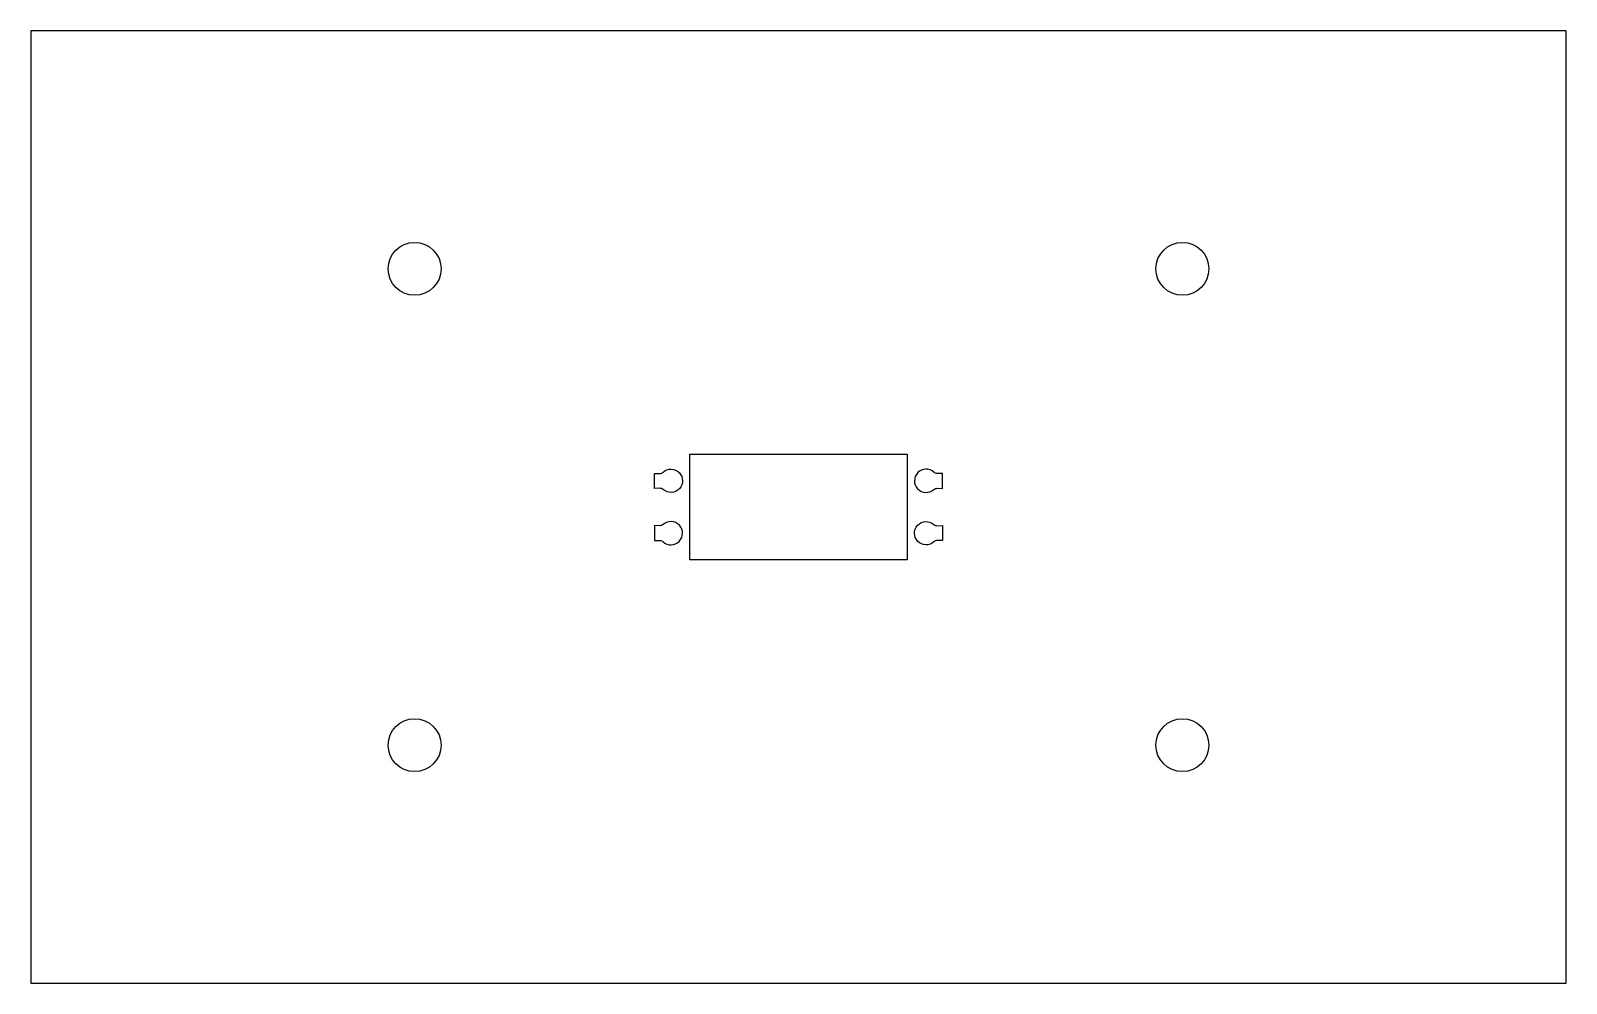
# Model space of a CAD drawing. Header units: millimetres. Extents: x 0 to 290, y 0 to 180.
import ezdxf

# ---------------------------------------------------------------- set-up
doc = ezdxf.new("R2010")
doc.units = ezdxf.units.MM
doc.header["$MEASUREMENT"] = 0

msp = doc.modelspace()

# ---------------------------------------------------------------- linework, layer by layer
for points in [[(0, 0), (290, 0), (290, 180), (0, 180)], [(165.5, 100), (165.5, 80), (124.5, 80), (124.5, 100)]]:
    msp.add_lwpolyline(points, close=True)
for points in [[(119.46, 93.29, 0.182676), (118.8, 93.53), (117.81, 93.52), (117.78, 96.32), (118.77, 96.33, 0.182676), (119.43, 96.59, -2.21525)], [(170.54, 93.29, -0.182676), (171.2, 93.53), (172.19, 93.52), (172.22, 96.32), (171.23, 96.33, -0.182676), (170.57, 96.59, 2.21525)], [(119.46, 86.71, -0.182676), (118.8, 86.47), (117.81, 86.48), (117.78, 83.68), (118.77, 83.67, -0.182676), (119.43, 83.41, 2.21525)], [(170.54, 86.71, 0.182676), (171.2, 86.47), (172.19, 86.48), (172.22, 83.68), (171.23, 83.67, 0.182676), (170.57, 83.41, -2.21525)]]:
    msp.add_lwpolyline(points, format="xyb", close=True)
for centre in [(72.5, 135), (217.5, 135), (72.5, 45), (217.5, 45)]:
    msp.add_circle(centre, 5)

doc.saveas('drawing.dxf')
